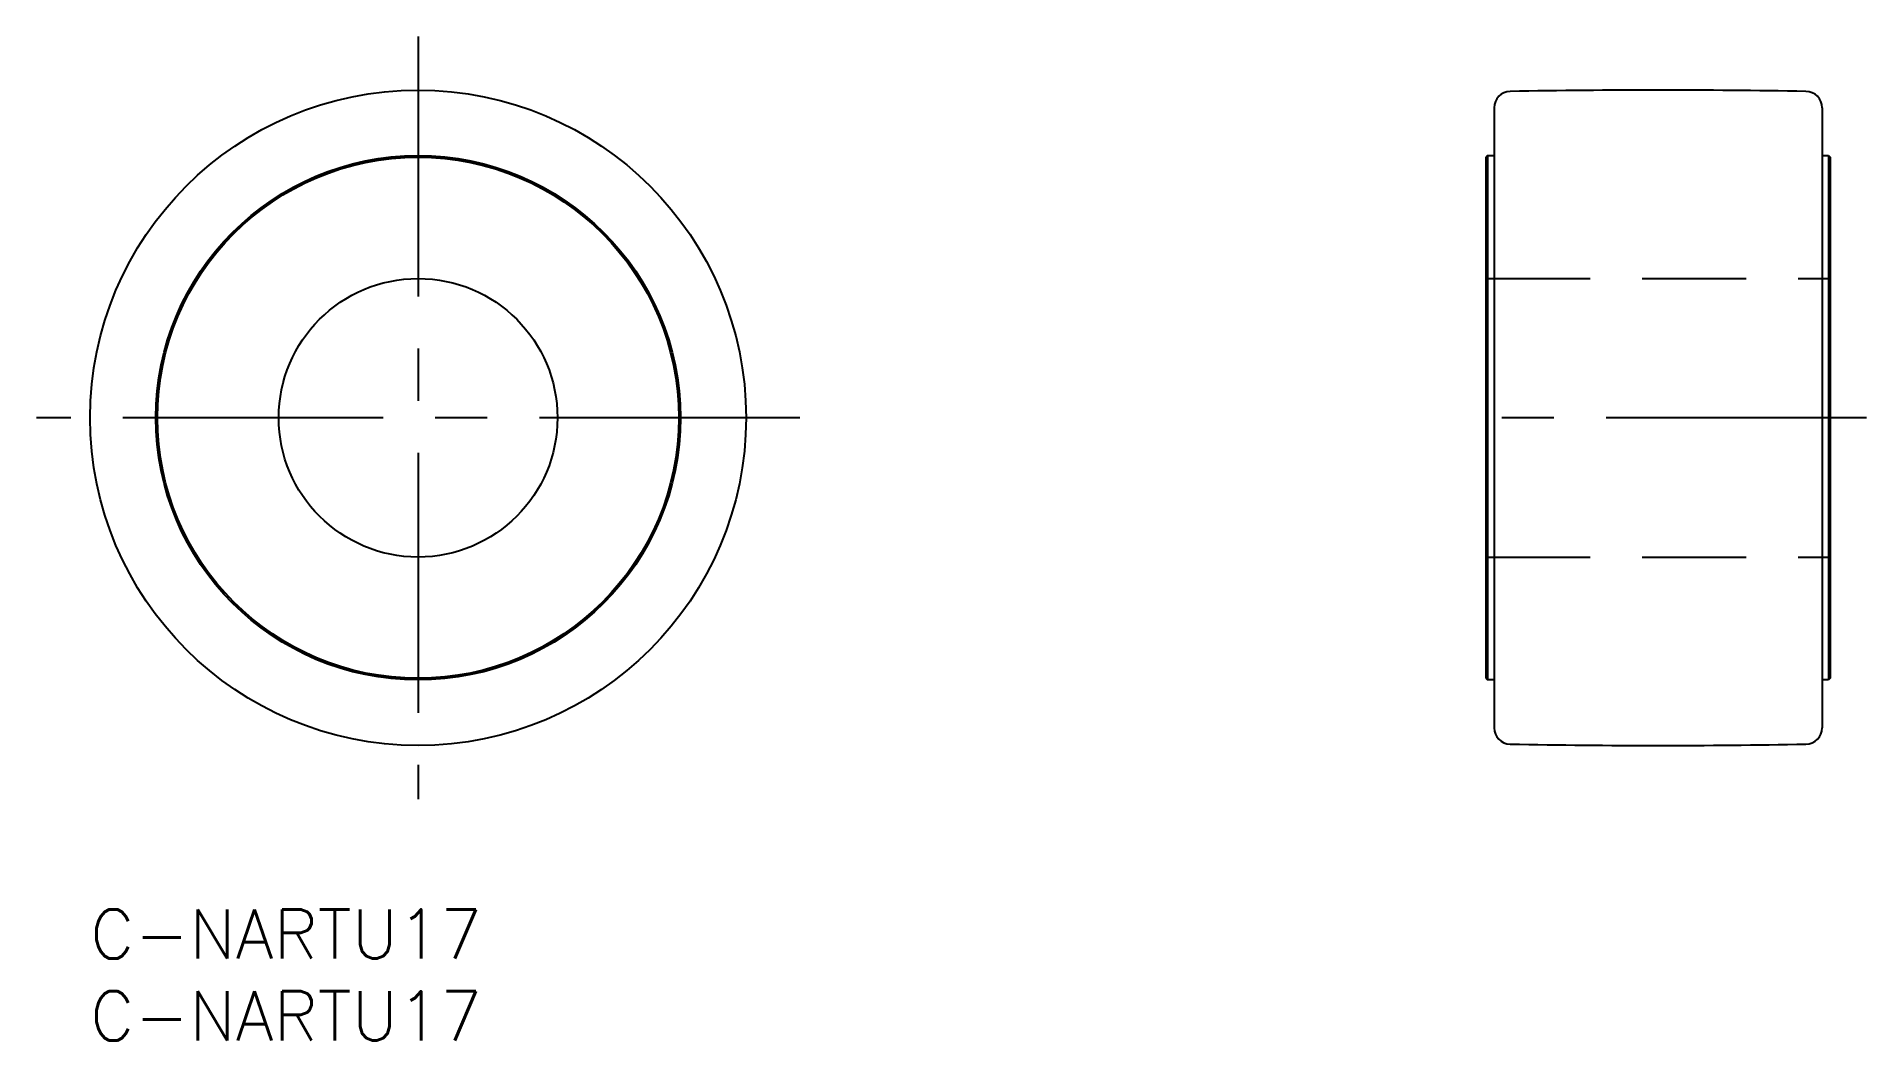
# Model space of a CAD drawing. Extents: x -3 to 108, y -8 to 53.
import ezdxf

# ---------------------------------------------------------------- set-up
doc = ezdxf.new("R2010")
doc.units = 0
doc.header["$LTSCALE"] = 0.5
doc.linetypes.add('CENTER', pattern=[50.8, 31.75, -6.35, 6.35, -6.35])
doc.linetypes.add('DASHED', pattern=[19.05, 12.7, -6.35])
for name, color, linetype in [('MSM_CENTER', 1, 'CENTER'), ('MSM_CONTINUOUS', 7, 'CONTINUOUS'), ('MSM_DASHED', 4, 'DASHED'), ('MSM_PART_NUMBER', 7, 'CONTINUOUS')]:
    doc.layers.add(name, color=color, linetype=linetype)
doc.styles.get("Standard").update_dxf_attribs({"font": 'txt.shx', "height": 3, "bigfont": 'bigfont.shx'})

# ---------------------------------------------------------------- blocks, each defined once
blk = doc.blocks.new('*U14')
at = {"layer": 'MSM_PART_NUMBER'}
blk.add_text('C-NARTU17', height=3, dxfattribs=at).set_placement((0, -3))
blk = doc.blocks.new('*U15')
at = {"layer": 'MSM_PART_NUMBER'}
blk.add_text('C-NARTU17', height=3, dxfattribs=at).set_placement((0, -8))

msp = doc.modelspace()

# ---------------------------------------------------------------- linework, layer by layer
at = {"layer": 'MSM_CENTER'}
for p, q in [((20, 53.27), (20, 6.73)), ((43.27, 30), (-3.27, 30)), ((108.32, 30), (82.92, 30))]:
    msp.add_line(p, q, dxfattribs=at)
at = {"layer": 'MSM_CONTINUOUS'}
for p, q in [((85.62, 48.92), (85.62, 11.08)), ((105.62, 48.92), (105.62, 11.08)), ((85.22, 46), (85.12, 45.9)), ((85.12, 45.9), (85.12, 14.1)), ((85.22, 46), (85.62, 46)), ((85.22, 46), (85.22, 14)), ((105.62, 46), (106.02, 46)), ((106.02, 46), (106.12, 45.9)), ((106.02, 46), (106.02, 14)), ((106.12, 45.9), (106.12, 14.1)), ((85.12, 14.1), (85.22, 14)), ((85.62, 14), (85.22, 14)), ((106.02, 14), (105.62, 14)), ((106.12, 14.1), (106.02, 14))]:
    msp.add_line(p, q, dxfattribs=at)
for radius in [20, 16, 15.9, 8.5]:
    msp.add_circle((20, 30), radius, dxfattribs=at)
for centre, radius, start, end in [((86.62, 48.92), 1, 91.0334, 180), ((95.62, -450), 500, 88.9666, 91.0334), ((104.62, 48.92), 1, 0, 88.9666), ((86.62, 11.08), 1, 180, 268.9666), ((95.62, 510), 500, 268.9666, 271.0334), ((104.62, 11.08), 1, 271.0334, 0)]:
    msp.add_arc(centre, radius, start, end, dxfattribs=at)
at = {"layer": 'MSM_DASHED'}
for p, q in [((85.12, 38.5), (106.12, 38.5)), ((85.12, 21.5), (106.12, 21.5))]:
    msp.add_line(p, q, dxfattribs=at)

# ---------------------------------------------------------------- block references
at = {"layer": 'MSM_CONTINUOUS'}
for name in ['*U14', '*U15']:
    msp.add_blockref(name, (0, 0), dxfattribs=at)

doc.saveas('drawing.dxf')
